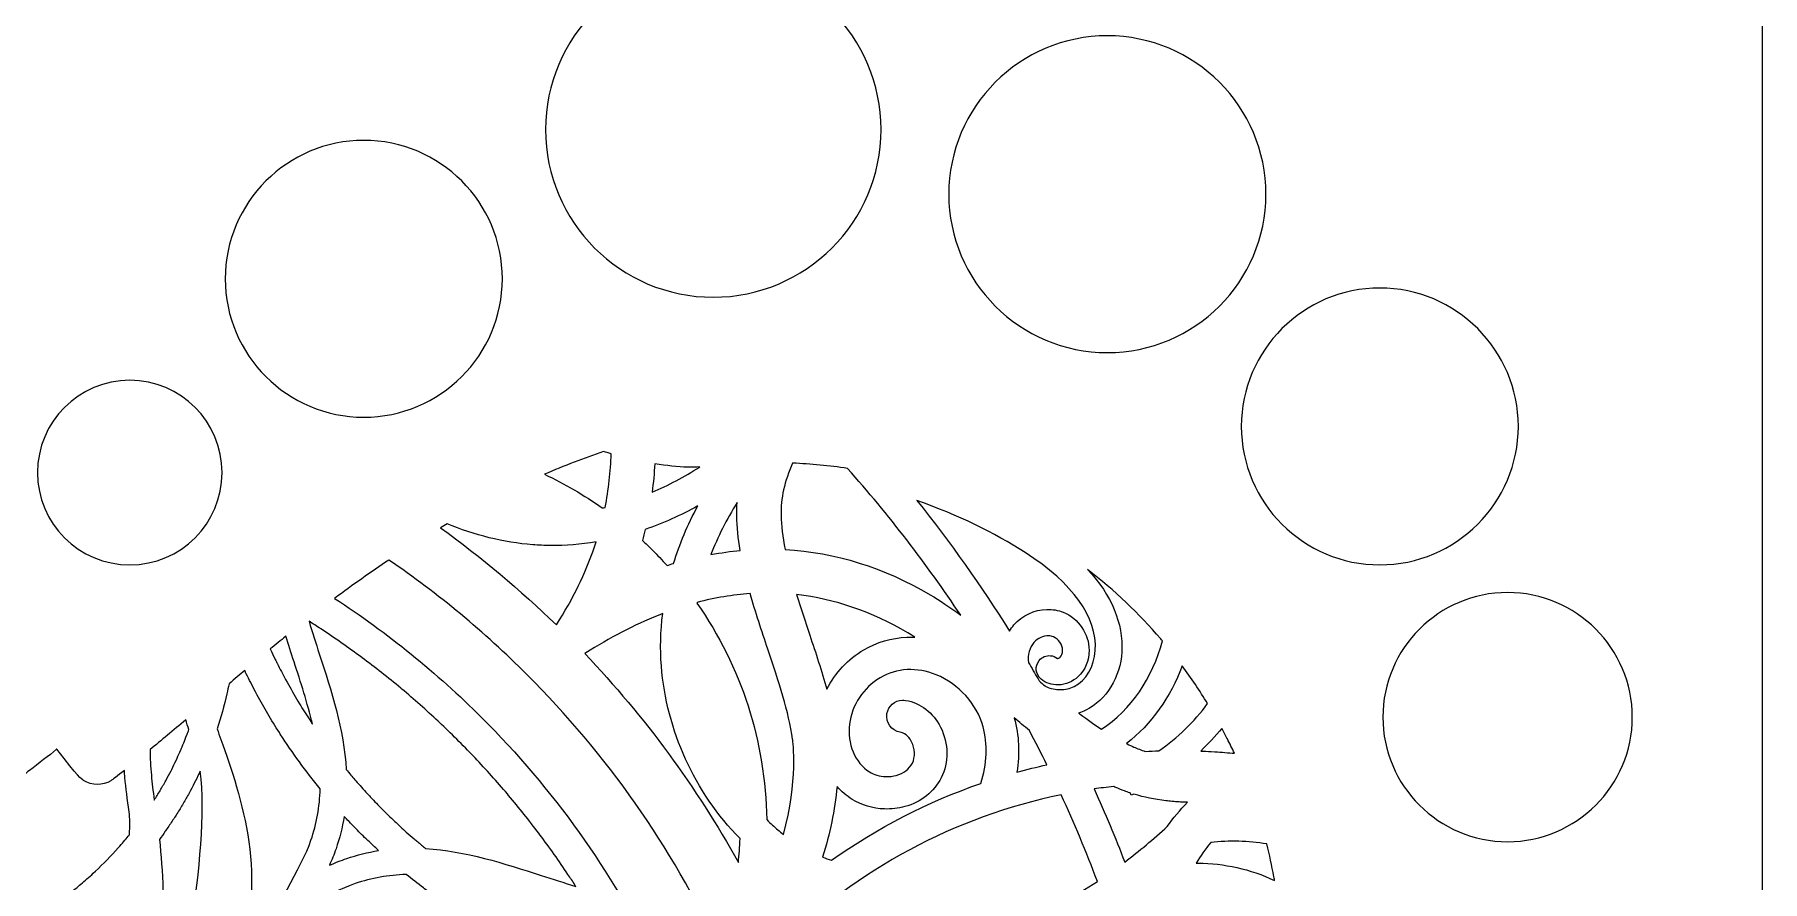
# Model space of a CAD drawing. Header units: millimetres. Extents: x 31 to 886, y -1164 to 562.
# Drawn here: x 688.3 to 886.3, y -849.3 to -752.2 of the extents above; entities that cross this region are included whole.
import ezdxf

# ---------------------------------------------------------------- set-up
doc = ezdxf.new("R2010")
doc.units = ezdxf.units.MM
doc.header["$MEASUREMENT"] = 0
doc.layers.add('Layer 1', color=7, linetype='Continuous')

msp = doc.modelspace()

# ---------------------------------------------------------------- linework, layer by layer
at = {"layer": 'Layer 1', "lineweight": 0}
msp.add_lwpolyline([(501, -602.86), (501, -1164.08), (659.69, -1164.08), (886.3, -1164.08), (886.3, -1010.46), (886.3, -602.86), (501, -602.86)], dxfattribs=at)
for points, knots in [([(766.08, -782.29), (755.48, -782.29), (746.86, -773.67), (746.86, -763.07), (746.86, -752.47), (755.48, -743.84), (766.08, -743.84), (776.69, -743.84), (785.31, -752.47), (785.31, -763.07), (785.31, -773.67), (776.69, -782.29), (766.08, -782.29)], [0, 0, 0, 0, 1, 1, 1, 2, 2, 2, 3, 3, 3, 4, 4, 4, 4]), ([(811.24, -788.64), (801.22, -788.64), (793.07, -780.49), (793.07, -770.48), (793.07, -760.46), (801.22, -752.31), (811.24, -752.31), (821.26, -752.31), (829.41, -760.46), (829.41, -770.48), (829.41, -780.49), (821.26, -788.64), (811.24, -788.64)], [0, 0, 0, 0, 1, 1, 1, 2, 2, 2, 3, 3, 3, 4, 4, 4, 4]), ([(741.92, -780.18), (741.92, -788.93), (734.8, -796.05), (726.04, -796.05), (717.29, -796.05), (710.17, -788.93), (710.17, -780.18), (710.17, -771.42), (717.29, -764.3), (726.04, -764.3), (734.8, -764.3), (741.92, -771.42), (741.92, -780.18)], [0, 0, 0, 0, 1, 1, 1, 2, 2, 2, 3, 3, 3, 4, 4, 4, 4]), ([(842.46, -812.98), (833.71, -812.98), (826.59, -805.86), (826.59, -797.11), (826.59, -788.36), (833.71, -781.24), (842.46, -781.24), (851.21, -781.24), (858.33, -788.36), (858.33, -797.11), (858.33, -805.86), (851.21, -812.98), (842.46, -812.98)], [0, 0, 0, 0, 1, 1, 1, 2, 2, 2, 3, 3, 3, 4, 4, 4, 4]), ([(699.23, -812.98), (693.4, -812.98), (688.65, -808.24), (688.65, -802.4), (688.65, -796.57), (693.4, -791.82), (699.23, -791.82), (705.07, -791.82), (709.81, -796.57), (709.81, -802.4), (709.81, -808.24), (705.07, -812.98), (699.23, -812.98)], [0, 0, 0, 0, 1, 1, 1, 2, 2, 2, 3, 3, 3, 4, 4, 4, 4]), ([(753.69, -806.39), (753.58, -806.41), (753.48, -806.44), (753.37, -806.46), (751.28, -804.98), (749.06, -803.69), (746.75, -802.6), (749.01, -801.62), (751.26, -800.75), (753.51, -799.98), (753.8, -800.07), (754.09, -800.16), (754.39, -800.24), (754.33, -802.29), (754.1, -804.36), (753.69, -806.39)], [0, 0, 0, 0, 1, 1, 1, 2, 2, 2, 3, 3, 3, 4, 4, 4, 5, 5, 5, 5]), ([(759.08, -804.65), (759.22, -803.56), (759.32, -802.47), (759.38, -801.39), (760.74, -801.62), (761.99, -801.74), (763.18, -801.78), (763.63, -801.79), (764.08, -801.78), (764.54, -801.75), (762.75, -802.9), (760.92, -803.87), (759.08, -804.65)], [0, 0, 0, 0, 1, 1, 1, 2, 2, 2, 3, 3, 3, 4, 4, 4, 4]), ([(794.44, -818.77), (793.19, -817.83), (792.04, -817.06), (790.94, -816.41), (785.66, -813.29), (780.07, -811.55), (774.32, -811.23), (774.03, -809.77), (773.88, -808.47), (773.85, -807.27), (773.81, -805.39), (774.25, -803.39), (775.18, -801.32), (777.26, -801.41), (779.37, -801.61), (781.47, -801.92), (786.17, -807.22), (790.52, -812.88), (794.44, -818.77)], [0, 0, 0, 0, 1, 1, 1, 2, 2, 2, 3, 3, 3, 4, 4, 4, 5, 5, 5, 6, 6, 6, 6]), ([(801.81, -811.56), (807.35, -815.16), (810.06, -818.94), (809.86, -822.8), (809.76, -824.63), (808.81, -826.25), (807.42, -826.93), (806.95, -827.16), (806.41, -827.29), (805.86, -827.29), (805.31, -827.29), (804.77, -827.19), (804.29, -826.97), (804.23, -826.94), (804.16, -826.91), (804.1, -826.87), (804.1, -826.87), (804.1, -826.87), (804.1, -826.87), (803.88, -826.68), (803.65, -826.49), (803.43, -826.3), (803.07, -825.67), (802.71, -825.04), (802.34, -824.42), (802.34, -824.42), (802.21, -824.2), (802.21, -824.2), (802.09, -823.33), (802.32, -822.44), (802.83, -821.87), (803.24, -821.4), (803.91, -821.11), (804.52, -821.13), (804.71, -821.13), (804.9, -821.17), (805.06, -821.24), (805.66, -821.47), (806.11, -822.14), (806.11, -822.79), (806.11, -823.11), (806, -823.42), (805.83, -823.58), (805.76, -823.65), (805.64, -823.7), (805.53, -823.71), (805.3, -823.53), (805.03, -823.42), (804.74, -823.4), (804.24, -823.35), (803.74, -823.56), (803.43, -823.95), (802.89, -824.59), (802.99, -825.55), (803.64, -826.08), (804.2, -826.54), (804.88, -826.77), (805.63, -826.75), (806.46, -826.72), (807.29, -826.37), (807.9, -825.8), (808.69, -825.06), (809.15, -823.96), (809.15, -822.79), (809.15, -820.91), (807.93, -819.12), (806.19, -818.42), (805.6, -818.18), (804.96, -818.07), (804.31, -818.09), (802.87, -818.13), (801.49, -818.78), (800.54, -819.87), (800.35, -820.09), (800.18, -820.32), (800.02, -820.58), (796.79, -815.41), (793.23, -810.38), (789.41, -805.6), (794.13, -807.28), (798.29, -809.28), (801.81, -811.56)], [0, 0, 0, 0, 1, 1, 1, 2, 2, 2, 3, 3, 3, 4, 4, 4, 5, 5, 5, 6, 6, 6, 7, 7, 7, 8, 8, 8, 9, 9, 9, 10, 10, 10, 11, 11, 11, 12, 12, 12, 13, 13, 13, 14, 14, 14, 15, 15, 15, 16, 16, 16, 17, 17, 17, 18, 18, 18, 19, 19, 19, 20, 20, 20, 21, 21, 21, 22, 22, 22, 23, 23, 23, 24, 24, 24, 25, 25, 25, 26, 26, 26, 27, 27, 27, 27]), ([(764.3, -806.23), (763.15, -808.39), (762.22, -810.6), (761.53, -812.83), (761.28, -812.9), (761.03, -812.98), (760.79, -813.06), (760.2, -812.4), (759.67, -811.85), (759.16, -811.33), (758.74, -810.92), (758.32, -810.52), (757.96, -810.19), (758.08, -809.76), (758.19, -809.33), (758.29, -808.92), (760.32, -808.22), (762.34, -807.31), (764.3, -806.23)], [0, 0, 0, 0, 1, 1, 1, 2, 2, 2, 3, 3, 3, 4, 4, 4, 5, 5, 5, 6, 6, 6, 6]), ([(769.18, -811.33), (768.09, -811.43), (766.96, -811.59), (765.81, -811.8), (766.59, -809.79), (767.6, -807.79), (768.82, -805.83), (768.78, -806.36), (768.77, -806.88), (768.78, -807.39), (768.81, -808.63), (768.94, -809.92), (769.18, -811.33)], [0, 0, 0, 0, 1, 1, 1, 2, 2, 2, 3, 3, 3, 4, 4, 4, 4]), ([(745.41, -810.68), (746.07, -810.73), (746.75, -810.76), (747.42, -810.76), (749.14, -810.78), (750.9, -810.64), (752.66, -810.36), (751.68, -813.41), (750.27, -816.41), (748.48, -819.28), (748.48, -819.28), (748.11, -819.87), (748.11, -819.87), (743.95, -815.83), (739.5, -812.1), (734.82, -808.73), (735.08, -808.57), (735.34, -808.42), (735.59, -808.27), (738.72, -809.59), (742.05, -810.41), (745.41, -810.68)], [0, 0, 0, 0, 1, 1, 1, 2, 2, 2, 3, 3, 3, 4, 4, 4, 5, 5, 5, 6, 6, 6, 7, 7, 7, 7]), ([(759.47, -858.41), (754.46, -848.1), (747.76, -838.71), (739.56, -830.51), (734.4, -825.35), (728.74, -820.77), (722.69, -816.83), (724.77, -815.28), (726.86, -813.82), (728.93, -812.43), (734.56, -816.29), (739.86, -820.68), (744.73, -825.56), (753.91, -834.74), (761.32, -845.3), (766.75, -856.95), (766.45, -857.79), (766.1, -858.64), (765.71, -859.54), (763.65, -859.27), (761.56, -858.89), (759.47, -858.41)], [0, 0, 0, 0, 1, 1, 1, 2, 2, 2, 3, 3, 3, 4, 4, 4, 5, 5, 5, 6, 6, 6, 7, 7, 7, 7]), ([(808.98, -813.52), (812.05, -815.88), (814.86, -818.55), (817.36, -821.48), (817.42, -821.56), (817.48, -821.63), (817.55, -821.71), (816.45, -825.95), (813.93, -829.61), (810.57, -831.83), (809.79, -831.32), (808.99, -830.76), (808.12, -830.11), (808.12, -830.11), (808.05, -830.05), (808.05, -830.05), (808.02, -830.03), (807.98, -830.01), (807.95, -829.98), (808.23, -829.89), (808.5, -829.78), (808.76, -829.66), (811.11, -828.5), (812.74, -825.87), (812.89, -822.96), (813.06, -819.66), (811.75, -816.5), (808.98, -813.52)], [0, 0, 0, 0, 1, 1, 1, 2, 2, 2, 3, 3, 3, 4, 4, 4, 5, 5, 5, 6, 6, 6, 7, 7, 7, 8, 8, 8, 9, 9, 9, 9]), ([(772.21, -842.19), (772.07, -833.23), (769.31, -824.66), (764.22, -817.38), (764.22, -817.35), (764.23, -817.32), (764.23, -817.29), (766.27, -816.76), (768.32, -816.41), (770.32, -816.28), (770.92, -818.42), (771.64, -820.56), (772.33, -822.64), (772.33, -822.64), (772.34, -822.66), (772.34, -822.66), (773.57, -826.36), (774.74, -829.86), (775.18, -832.98), (775.21, -833.18), (775.83, -837.83), (774.12, -843.9), (773.89, -843.72), (773.68, -843.54), (773.47, -843.37), (773.08, -843.02), (772.67, -842.65), (772.21, -842.19)], [0, 0, 0, 0, 1, 1, 1, 2, 2, 2, 3, 3, 3, 4, 4, 4, 5, 5, 5, 6, 6, 6, 7, 7, 7, 8, 8, 8, 9, 9, 9, 9]), ([(777.14, -821.04), (776.63, -819.51), (776.11, -817.94), (775.64, -816.39), (779.98, -816.88), (784.26, -818.35), (788.36, -820.77), (788.63, -820.93), (788.91, -821.1), (789.19, -821.29), (788.88, -821.27), (788.57, -821.27), (788.26, -821.28), (788.26, -821.28), (788.26, -821.28), (788.26, -821.28), (786.51, -821.35), (784.85, -821.84), (783.32, -822.73), (781.55, -823.77), (780.06, -825.37), (779.1, -827.25), (778.53, -825.18), (777.82, -823.08), (777.14, -821.04)], [0, 0, 0, 0, 1, 1, 1, 2, 2, 2, 3, 3, 3, 4, 4, 4, 5, 5, 5, 6, 6, 6, 7, 7, 7, 8, 8, 8, 8]), ([(857.1, -844.73), (849.22, -844.73), (842.81, -838.33), (842.81, -830.45), (842.81, -822.57), (849.22, -816.16), (857.1, -816.16), (864.98, -816.16), (871.39, -822.57), (871.39, -830.45), (871.39, -838.33), (864.98, -844.73), (857.1, -844.73)], [0, 0, 0, 0, 1, 1, 1, 2, 2, 2, 3, 3, 3, 4, 4, 4, 4]), ([(746.37, -848.6), (742.11, -847.22), (737.71, -845.79), (733.12, -845.51), (732.81, -845.25), (732.49, -844.98), (732.18, -844.72), (732.05, -844.61), (731.93, -844.5), (731.8, -844.39), (731.5, -844.14), (731.21, -843.88), (730.91, -843.62), (730.69, -843.42), (730.47, -843.22), (730.25, -843.01), (730.25, -843.01), (730.14, -842.91), (730.14, -842.91), (729.96, -842.74), (729.78, -842.58), (729.6, -842.41), (729.06, -841.9), (728.65, -841.5), (728.25, -841.1), (727.87, -840.72), (727.46, -840.3), (726.97, -839.79), (726.84, -839.65), (726.71, -839.51), (726.58, -839.37), (726.58, -839.37), (726.46, -839.24), (726.46, -839.24), (726.23, -838.98), (726, -838.73), (725.77, -838.47), (725.56, -838.23), (725.34, -837.99), (725.13, -837.75), (724.98, -837.58), (724.83, -837.4), (724.68, -837.23), (724.68, -837.23), (724.57, -837.09), (724.57, -837.09), (724.39, -836.88), (724.21, -836.67), (724.04, -836.46), (723.76, -831.86), (722.33, -827.44), (720.94, -823.17), (720.55, -821.97), (720.15, -820.72), (719.77, -819.45), (720.21, -819.73), (720.65, -820.01), (721.08, -820.3), (721.08, -820.3), (721.12, -820.33), (721.12, -820.33), (722.68, -821.35), (724.25, -822.45), (725.8, -823.6), (725.8, -823.6), (725.85, -823.63), (725.85, -823.63), (727.34, -824.74), (728.83, -825.92), (730.28, -827.12), (730.28, -827.12), (730.39, -827.22), (730.39, -827.22), (731.81, -828.41), (733.21, -829.65), (734.57, -830.92), (734.57, -830.92), (734.71, -831.05), (734.71, -831.05), (736.04, -832.31), (737.37, -833.63), (738.65, -834.97), (738.65, -834.97), (738.79, -835.12), (738.79, -835.12), (740.06, -836.47), (741.31, -837.86), (742.49, -839.25), (742.49, -839.25), (742.63, -839.42), (742.63, -839.42), (743.83, -840.84), (744.99, -842.3), (746.09, -843.76), (746.09, -843.76), (746.22, -843.93), (746.22, -843.93), (747.33, -845.42), (748.42, -846.95), (749.44, -848.48), (749.44, -848.48), (749.54, -848.63), (749.54, -848.63), (749.81, -849.03), (750.07, -849.44), (750.34, -849.85), (748.99, -849.45), (747.66, -849.02), (746.37, -848.6)], [0, 0, 0, 0, 1, 1, 1, 2, 2, 2, 3, 3, 3, 4, 4, 4, 5, 5, 5, 6, 6, 6, 7, 7, 7, 8, 8, 8, 9, 9, 9, 10, 10, 10, 11, 11, 11, 12, 12, 12, 13, 13, 13, 14, 14, 14, 15, 15, 15, 16, 16, 16, 17, 17, 17, 18, 18, 18, 19, 19, 19, 20, 20, 20, 21, 21, 21, 22, 22, 22, 23, 23, 23, 24, 24, 24, 25, 25, 25, 26, 26, 26, 27, 27, 27, 28, 28, 28, 29, 29, 29, 30, 30, 30, 31, 31, 31, 32, 32, 32, 33, 33, 33, 34, 34, 34, 35, 35, 35, 36, 36, 36, 36]), ([(760.29, -818.57), (760.04, -820.6), (759.99, -822.62), (760.14, -824.58), (760.73, -832), (763.92, -839.02), (769.15, -844.38), (769.11, -845.31), (769.05, -846.23), (768.96, -847.13), (764.17, -838.46), (758.25, -830.4), (751.36, -823.16), (751.36, -823.16), (751.97, -822.78), (751.97, -822.78), (754.75, -821.04), (757.54, -819.63), (760.29, -818.57)], [0, 0, 0, 0, 1, 1, 1, 2, 2, 2, 3, 3, 3, 4, 4, 4, 5, 5, 5, 6, 6, 6, 6]), ([(720.16, -831.23), (720.16, -831.23), (720.13, -831.2), (720.13, -831.2), (720.13, -831.2), (719.85, -830.76), (719.85, -830.76), (719.44, -830.14), (719.05, -829.51), (718.68, -828.91), (718.68, -828.91), (718.5, -828.62), (718.5, -828.62), (718.07, -827.89), (717.65, -827.16), (717.25, -826.44), (717.25, -826.44), (717.08, -826.13), (717.08, -826.13), (716.76, -825.53), (716.44, -824.9), (716.11, -824.26), (716.11, -824.26), (716.09, -824.21), (716.09, -824.21), (716.01, -824.05), (715.92, -823.88), (715.84, -823.71), (715.67, -823.35), (715.5, -822.99), (715.33, -822.63), (715.93, -822.14), (716.52, -821.65), (717.12, -821.16), (717.41, -822.12), (717.73, -823.09), (718.05, -824.1), (718.81, -826.44), (719.59, -828.84), (720.16, -831.23)], [0, 0, 0, 0, 1, 1, 1, 2, 2, 2, 3, 3, 3, 4, 4, 4, 5, 5, 5, 6, 6, 6, 7, 7, 7, 8, 8, 8, 9, 9, 9, 10, 10, 10, 11, 11, 11, 12, 12, 12, 13, 13, 13, 13]), ([(709.67, -833.02), (709.52, -832.59), (709.38, -832.18), (709.24, -831.78), (709.67, -830.47), (710.05, -829.12), (710.36, -827.77), (710.44, -827.39), (710.52, -827.01), (710.6, -826.63), (711.26, -826.07), (711.87, -825.56), (712.4, -825.11), (712.45, -825.21), (712.49, -825.31), (712.54, -825.41), (712.54, -825.41), (712.58, -825.49), (712.58, -825.49), (712.9, -826.14), (713.25, -826.82), (713.64, -827.56), (713.64, -827.56), (713.83, -827.91), (713.83, -827.91), (714.24, -828.67), (714.63, -829.37), (715.05, -830.08), (715.46, -830.77), (715.89, -831.47), (716.37, -832.22), (716.37, -832.22), (716.47, -832.38), (716.47, -832.38), (717.87, -834.55), (719.41, -836.67), (721.05, -838.67), (720.99, -840.74), (720.64, -842.67), (719.99, -844.57), (718.97, -847.52), (715.36, -853.47), (715.32, -853.53), (715.32, -853.53), (714.26, -855.29), (714.26, -855.29), (714.26, -855.29), (716.01, -854.22), (716.01, -854.22), (716.07, -854.18), (722.07, -850.54), (725.06, -849.53), (726.94, -848.89), (728.86, -848.55), (730.91, -848.49), (731.54, -849.01), (732.2, -849.52), (732.87, -850.03), (732.87, -850.03), (733.01, -850.13), (733.01, -850.13), (734.4, -851.17), (735.84, -852.16), (737.29, -853.09), (737.29, -853.09), (737.53, -853.24), (737.53, -853.24), (738.31, -853.73), (739.01, -854.15), (739.69, -854.55), (740.36, -854.94), (741.07, -855.33), (741.85, -855.75), (741.85, -855.75), (742.25, -855.95), (742.25, -855.95), (743.02, -856.36), (743.71, -856.71), (744.37, -857.02), (744.37, -857.02), (744.42, -857.05), (744.42, -857.05), (745.07, -857.36), (745.78, -857.68), (746.58, -858.03), (746.58, -858.03), (747.09, -858.25), (747.09, -858.25), (747.16, -858.28), (747.23, -858.31), (747.29, -858.34), (746.97, -858.37), (746.65, -858.4), (746.34, -858.44), (746.27, -858.45), (746.2, -858.46), (746.13, -858.47), (746.13, -858.47), (746.02, -858.48), (746.02, -858.48), (745.61, -858.53), (745.2, -858.59), (744.79, -858.65), (744.79, -858.65), (744.56, -858.69), (744.56, -858.69), (744.12, -858.76), (743.69, -858.83), (743.26, -858.92), (743.26, -858.92), (743.11, -858.95), (743.11, -858.95), (742.65, -859.04), (742.2, -859.13), (741.74, -859.23), (741.74, -859.23), (741.67, -859.25), (741.67, -859.25), (741.2, -859.36), (740.72, -859.48), (740.23, -859.61), (739.31, -859.85), (738.4, -860.13), (737.49, -860.43), (737.49, -860.43), (736.86, -860.21), (736.86, -860.21), (732.55, -858.69), (726.86, -856.69), (720.8, -856.69), (717.67, -856.69), (714.44, -857.22), (711.25, -858.63), (715.38, -849.26), (711.97, -839.54), (709.67, -833.02)], [0, 0, 0, 0, 1, 1, 1, 2, 2, 2, 3, 3, 3, 4, 4, 4, 5, 5, 5, 6, 6, 6, 7, 7, 7, 8, 8, 8, 9, 9, 9, 10, 10, 10, 11, 11, 11, 12, 12, 12, 13, 13, 13, 14, 14, 14, 15, 15, 15, 16, 16, 16, 17, 17, 17, 18, 18, 18, 19, 19, 19, 20, 20, 20, 21, 21, 21, 22, 22, 22, 23, 23, 23, 24, 24, 24, 25, 25, 25, 26, 26, 26, 27, 27, 27, 28, 28, 28, 29, 29, 29, 30, 30, 30, 31, 31, 31, 32, 32, 32, 33, 33, 33, 34, 34, 34, 35, 35, 35, 36, 36, 36, 37, 37, 37, 38, 38, 38, 39, 39, 39, 40, 40, 40, 41, 41, 41, 42, 42, 42, 43, 43, 43, 44, 44, 44, 45, 45, 45, 45]), ([(780.27, -838.4), (780.78, -838.99), (781.36, -839.48), (782.01, -839.88), (783.08, -840.55), (784.35, -840.93), (785.69, -840.98), (786.49, -841.01), (787.28, -840.92), (788.04, -840.71), (789.91, -840.19), (791.39, -839.02), (792.21, -837.4), (793.09, -835.68), (793.06, -833.45), (792.13, -831.6), (792.13, -831.6), (792.12, -831.6), (792.12, -831.6), (791.28, -829.93), (789.83, -828.8), (788.12, -828.52), (788, -828.5), (787.87, -828.49), (787.75, -828.49), (786.88, -828.52), (786.13, -829.17), (785.99, -830.04), (785.82, -831.05), (786.5, -832.01), (787.51, -832.18), (788.22, -832.3), (788.63, -832.91), (788.81, -833.27), (789.2, -834.05), (789.24, -835.06), (788.9, -835.72), (788.56, -836.39), (787.9, -836.89), (787.05, -837.13), (786.66, -837.23), (786.26, -837.28), (785.84, -837.27), (785.15, -837.25), (784.49, -837.06), (783.98, -836.73), (782.35, -835.72), (781.41, -833.46), (781.69, -831.25), (781.96, -829.08), (783.3, -827.04), (785.19, -825.94), (786.16, -825.38), (787.2, -825.06), (788.3, -825), (789.41, -824.94), (790.52, -825.14), (791.63, -825.59), (794.22, -826.65), (796.28, -828.93), (797, -831.54), (797.55, -833.52), (797.46, -835.83), (796.75, -838.05), (790.66, -840.16), (784.9, -843.13), (779.62, -846.86), (779.28, -846.75), (778.94, -846.63), (778.61, -846.5), (779.46, -843.86), (780.02, -841.09), (780.27, -838.4)], [0, 0, 0, 0, 1, 1, 1, 2, 2, 2, 3, 3, 3, 4, 4, 4, 5, 5, 5, 6, 6, 6, 7, 7, 7, 8, 8, 8, 9, 9, 9, 10, 10, 10, 11, 11, 11, 12, 12, 12, 13, 13, 13, 14, 14, 14, 15, 15, 15, 16, 16, 16, 17, 17, 17, 18, 18, 18, 19, 19, 19, 20, 20, 20, 21, 21, 21, 22, 22, 22, 23, 23, 23, 24, 24, 24, 24]), ([(817.14, -834.31), (816.62, -834.32), (816.1, -834.35), (815.59, -834.37), (815.11, -834.22), (814.69, -834.06), (814.28, -833.88), (814.02, -833.77), (813.76, -833.64), (813.5, -833.51), (813.48, -833.5), (813.47, -833.49), (813.45, -833.48), (816.26, -831.26), (818.48, -828.15), (819.81, -824.58), (820.85, -825.98), (821.83, -827.42), (822.72, -828.89), (821.2, -830.99), (819.27, -832.85), (817.14, -834.31)], [0, 0, 0, 0, 1, 1, 1, 2, 2, 2, 3, 3, 3, 4, 4, 4, 5, 5, 5, 6, 6, 6, 7, 7, 7, 7]), ([(706, -831.87), (705.93, -832.05), (705.87, -832.22), (705.8, -832.4), (705.8, -832.4), (705.66, -832.76), (705.66, -832.76), (705.64, -832.83), (705.61, -832.9), (705.58, -832.97), (705.47, -833.26), (705.35, -833.55), (705.22, -833.86), (705.22, -833.86), (705.16, -834), (705.16, -834), (705.13, -834.07), (705.1, -834.14), (705.08, -834.2), (704.94, -834.53), (704.79, -834.85), (704.64, -835.17), (704.64, -835.17), (704.53, -835.41), (704.53, -835.41), (704.37, -835.76), (704.2, -836.1), (704.03, -836.44), (704.03, -836.44), (703.96, -836.59), (703.96, -836.59), (703.77, -836.95), (703.58, -837.31), (703.38, -837.67), (703.38, -837.67), (703.35, -837.74), (703.35, -837.74), (703.14, -838.11), (702.93, -838.48), (702.71, -838.86), (702.71, -838.86), (702.7, -838.88), (702.7, -838.88), (702.48, -839.24), (702.26, -839.61), (702.03, -839.96), (701.89, -838.94), (701.77, -837.97), (701.7, -837.1), (701.61, -836.14), (701.56, -835.16), (701.55, -834.16), (702.81, -833.13), (704.22, -831.95), (705.64, -830.77), (705.75, -831.13), (705.87, -831.49), (706, -831.87)], [0, 0, 0, 0, 1, 1, 1, 2, 2, 2, 3, 3, 3, 4, 4, 4, 5, 5, 5, 6, 6, 6, 7, 7, 7, 8, 8, 8, 9, 9, 9, 10, 10, 10, 11, 11, 11, 12, 12, 12, 13, 13, 13, 14, 14, 14, 15, 15, 15, 16, 16, 16, 17, 17, 17, 18, 18, 18, 19, 19, 19, 19]), ([(800.58, -830.56), (800.58, -830.55), (800.58, -830.54), (800.57, -830.53), (801.12, -830.99), (801.71, -831.49), (802.3, -831.98), (803, -833.31), (803.68, -834.63), (804.31, -835.91), (803.17, -836.16), (802.02, -836.45), (800.88, -836.76), (801.22, -834.63), (801.12, -832.5), (800.58, -830.56)], [0, 0, 0, 0, 1, 1, 1, 2, 2, 2, 3, 3, 3, 4, 4, 4, 5, 5, 5, 5]), ([(825.78, -834.59), (825.1, -834.53), (824.37, -834.47), (823.54, -834.42), (823.54, -834.42), (823.13, -834.39), (823.13, -834.39), (822.72, -834.37), (822.32, -834.35), (821.94, -834.33), (822.8, -833.52), (823.61, -832.65), (824.36, -831.73), (824.57, -832.12), (824.78, -832.52), (824.98, -832.92), (824.98, -832.92), (824.98, -832.92), (824.98, -832.92), (824.98, -832.92), (824.99, -832.94), (824.99, -832.94), (825.27, -833.49), (825.54, -834.04), (825.79, -834.58), (825.79, -834.58), (825.78, -834.59), (825.78, -834.59)], [0, 0, 0, 0, 1, 1, 1, 2, 2, 2, 3, 3, 3, 4, 4, 4, 5, 5, 5, 6, 6, 6, 7, 7, 7, 8, 8, 8, 9, 9, 9, 9]), ([(686.09, -841.17), (686.1, -840.91), (686.11, -840.66), (686.13, -840.4), (686.14, -840.25), (686.15, -840.11), (686.16, -839.96), (686.16, -839.96), (686.18, -839.76), (686.18, -839.76), (686.23, -839.07), (686.29, -838.43), (686.36, -837.82), (686.84, -837.31), (687.3, -836.9), (687.72, -836.57), (688.85, -835.72), (689.92, -834.9), (690.85, -834.13), (690.86, -834.12), (690.87, -834.11), (690.88, -834.1), (693.36, -837.35), (693.69, -837.56), (693.94, -837.71), (694.9, -838.31), (696.1, -838.32), (697.07, -837.74), (697.24, -837.64), (697.8, -837.21), (698.61, -836.56), (698.63, -836.83), (698.65, -837.1), (698.67, -837.37), (698.78, -838.57), (698.96, -839.89), (699.15, -841.31), (699.25, -842.02), (699.26, -842.9), (699.19, -843.93), (698.85, -844.35), (698.49, -844.78), (698.08, -845.24), (698.08, -845.24), (697.91, -845.44), (697.91, -845.44), (697.08, -846.36), (696.2, -847.26), (695.29, -848.12), (695.29, -848.12), (695.05, -848.34), (695.05, -848.34), (694.55, -848.81), (694.09, -849.22), (693.63, -849.6), (693.22, -849.95), (692.76, -850.32), (692.23, -850.73), (692.23, -850.73), (691.91, -850.97), (691.91, -850.97), (691.38, -851.37), (690.89, -851.72), (690.43, -852.05), (690.43, -852.05), (690.4, -852.07), (690.4, -852.07), (689.96, -852.37), (689.48, -852.68), (688.92, -853.03), (688.79, -853.11), (688.66, -853.19), (688.53, -853.27), (688.16, -853.5), (687.83, -853.7), (687.52, -853.88), (686.55, -850.29), (686.05, -846.6), (686.05, -842.87), (686.05, -842.29), (686.07, -841.71), (686.09, -841.17)], [0, 0, 0, 0, 1, 1, 1, 2, 2, 2, 3, 3, 3, 4, 4, 4, 5, 5, 5, 6, 6, 6, 7, 7, 7, 8, 8, 8, 9, 9, 9, 10, 10, 10, 11, 11, 11, 12, 12, 12, 13, 13, 13, 14, 14, 14, 15, 15, 15, 16, 16, 16, 17, 17, 17, 18, 18, 18, 19, 19, 19, 20, 20, 20, 21, 21, 21, 22, 22, 22, 23, 23, 23, 24, 24, 24, 25, 25, 25, 26, 26, 26, 27, 27, 27, 27]), ([(698.26, -872.3), (698.25, -872.29), (698.24, -872.28), (698.22, -872.26), (698.04, -872.08), (697.86, -871.89), (697.67, -871.7), (703.55, -861.2), (703.43, -851.66), (702.62, -844.46), (702.85, -844.16), (703.07, -843.85), (703.29, -843.54), (703.29, -843.54), (703.32, -843.5), (703.32, -843.5), (703.57, -843.14), (703.82, -842.77), (704.08, -842.38), (704.33, -842.01), (704.57, -841.63), (704.82, -841.23), (705.06, -840.85), (705.29, -840.46), (705.52, -840.05), (705.75, -839.66), (705.97, -839.26), (706.19, -838.86), (706.19, -838.86), (706.19, -838.85), (706.19, -838.85), (706.58, -838.12), (706.96, -837.38), (707.31, -836.63), (708.54, -846.09), (704.35, -864.78), (704.3, -864.98), (704.3, -864.98), (704.13, -865.75), (704.13, -865.75), (704.13, -865.75), (704.9, -865.57), (704.9, -865.57), (705.09, -865.53), (722.75, -861.57), (732.43, -862.48), (732.13, -862.62), (731.84, -862.77), (731.54, -862.92), (731.54, -862.92), (731.48, -862.95), (731.48, -862.95), (731.08, -863.15), (730.69, -863.36), (730.31, -863.57), (730.31, -863.57), (730.25, -863.6), (730.25, -863.6), (729.86, -863.82), (729.47, -864.04), (729.08, -864.27), (729.08, -864.27), (729.04, -864.29), (729.04, -864.29), (728.65, -864.52), (728.27, -864.75), (727.86, -865.01), (727.47, -865.25), (727.09, -865.5), (726.74, -865.74), (726.74, -865.74), (726.71, -865.76), (726.71, -865.76), (726, -866.24), (725.3, -866.74), (724.62, -867.26), (717.72, -866.56), (708.55, -866.54), (698.26, -872.3)], [0, 0, 0, 0, 1, 1, 1, 2, 2, 2, 3, 3, 3, 4, 4, 4, 5, 5, 5, 6, 6, 6, 7, 7, 7, 8, 8, 8, 9, 9, 9, 10, 10, 10, 11, 11, 11, 12, 12, 12, 13, 13, 13, 14, 14, 14, 15, 15, 15, 16, 16, 16, 17, 17, 17, 18, 18, 18, 19, 19, 19, 20, 20, 20, 21, 21, 21, 22, 22, 22, 23, 23, 23, 24, 24, 24, 25, 25, 25, 26, 26, 26, 26]), ([(775.11, -860.09), (774.62, -858.85), (774.15, -857.72), (773.68, -856.65), (782.62, -847.86), (793.76, -841.88), (805.95, -839.35), (807.44, -842.59), (808.84, -845.93), (810.1, -849.28), (799.73, -856.18), (787.65, -859.91), (775.11, -860.09)], [0, 0, 0, 0, 1, 1, 1, 2, 2, 2, 3, 3, 3, 4, 4, 4, 4]), ([(811.98, -838.4), (811.98, -838.4), (812, -838.41), (812, -838.41), (812.07, -838.45), (812.15, -838.48), (812.22, -838.51), (812.52, -838.64), (812.84, -838.77), (813.19, -838.91), (813.4, -838.98), (813.61, -839.06), (813.86, -839.14), (813.86, -839.14), (813.97, -839.41), (813.97, -839.41), (813.97, -839.41), (814.29, -839.28), (814.29, -839.28), (815.46, -839.64), (816.68, -839.89), (817.94, -840.04), (818.18, -840.07), (818.41, -840.09), (818.65, -840.11), (818.65, -840.11), (818.72, -840.12), (818.72, -840.12), (818.83, -840.13), (818.94, -840.14), (819.05, -840.15), (819.24, -840.16), (819.43, -840.17), (819.62, -840.18), (819.82, -840.19), (820.02, -840.2), (820.21, -840.2), (820.21, -840.2), (820.31, -840.2), (820.31, -840.2), (820.34, -840.21), (820.38, -840.21), (820.42, -840.21), (819.56, -841.1), (818.78, -842.03), (818.1, -842.99), (816.54, -844.43), (814.9, -845.79), (813.23, -847.06), (812.16, -844.26), (810.98, -841.45), (809.73, -838.68), (810.41, -838.58), (811.16, -838.49), (811.98, -838.4)], [0, 0, 0, 0, 1, 1, 1, 2, 2, 2, 3, 3, 3, 4, 4, 4, 5, 5, 5, 6, 6, 6, 7, 7, 7, 8, 8, 8, 9, 9, 9, 10, 10, 10, 11, 11, 11, 12, 12, 12, 13, 13, 13, 14, 14, 14, 15, 15, 15, 16, 16, 16, 17, 17, 17, 18, 18, 18, 18]), ([(727.73, -845.75), (726.49, -845.95), (725.26, -846.25), (724.08, -846.66), (723.42, -846.88), (722.76, -847.14), (722.1, -847.44), (722.39, -846.81), (722.64, -846.19), (722.86, -845.56), (723.27, -844.35), (723.59, -843.1), (723.79, -841.83), (723.97, -842.02), (724.15, -842.2), (724.32, -842.39), (724.32, -842.39), (724.35, -842.42), (724.35, -842.42), (724.8, -842.89), (725.22, -843.32), (725.63, -843.74), (726.07, -844.18), (726.54, -844.63), (727.07, -845.13), (727.07, -845.13), (727.1, -845.16), (727.1, -845.16), (727.3, -845.35), (727.51, -845.55), (727.73, -845.75)], [0, 0, 0, 0, 1, 1, 1, 2, 2, 2, 3, 3, 3, 4, 4, 4, 5, 5, 5, 6, 6, 6, 7, 7, 7, 8, 8, 8, 9, 9, 9, 10, 10, 10, 10]), ([(821.66, -847.2), (821.58, -847.2), (821.51, -847.2), (821.43, -847.2), (821.89, -846.39), (822.45, -845.6), (823.08, -844.83), (825.22, -844.58), (827.38, -844.63), (829.5, -844.99), (829.82, -846.23), (830.09, -847.49), (830.32, -848.75), (830.32, -848.75), (830.35, -848.9), (830.35, -848.9), (830.35, -848.9), (830.35, -848.9), (830.35, -848.9), (830.37, -848.99), (830.38, -849.08), (830.4, -849.17), (827.6, -847.87), (824.61, -847.2), (821.66, -847.2)], [0, 0, 0, 0, 1, 1, 1, 2, 2, 2, 3, 3, 3, 4, 4, 4, 5, 5, 5, 6, 6, 6, 7, 7, 7, 8, 8, 8, 8])]:
    msp.add_open_spline(points, degree=3, knots=knots, dxfattribs=at)

doc.saveas('drawing.dxf')
